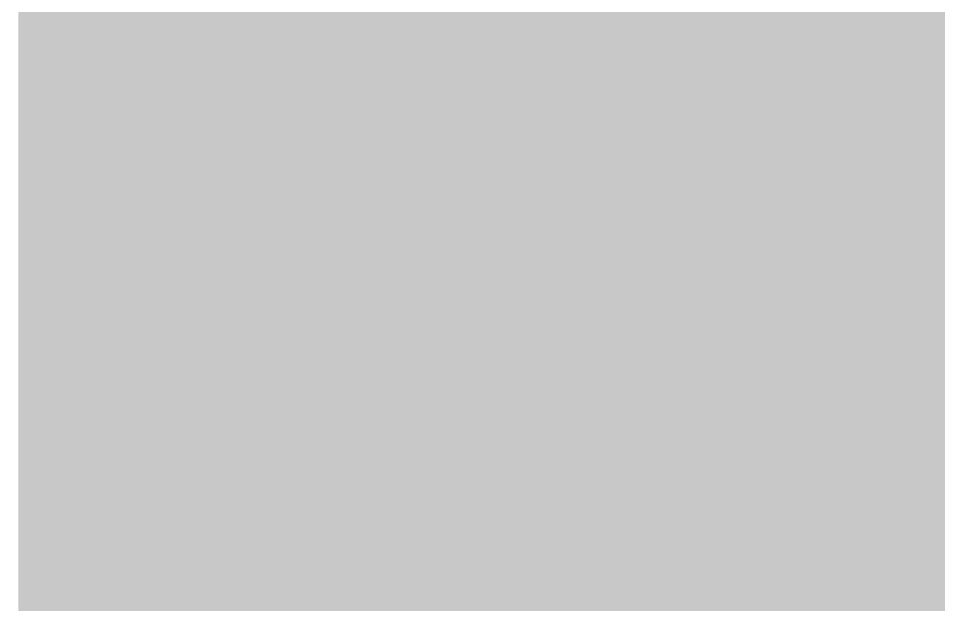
# Model space of a CAD drawing. Extents: x -60 to 60, y 0 to 50.
# Drawn here: x -45.45 to -31.78, y 15.11 to 23.83 of the extents above; entities that cross this region are included whole.
import ezdxf

# ---------------------------------------------------------------- set-up
doc = ezdxf.new("R2010")
doc.units = 0
doc.layers.add('42', color=132, linetype='CONTINUOUS')

msp = doc.modelspace()

# ---------------------------------------------------------------- linework, layer by layer
at = {"layer": '42', "const_width": 0.3556}
for points in [[(-45.268, 6.858), (-45.268, 43.688)], [(-45.268, 23.8252), (4.008, 23.8252)], [(-45.268, 23.4696), (4.008, 23.4696)], [(-45.268, 23.114), (4.008, 23.114)], [(-45.268, 22.7584), (4.008, 22.7584)], [(-45.268, 22.4028), (4.008, 22.4028)], [(-45.268, 22.0472), (4.008, 22.0472)], [(-45.268, 21.6916), (4.008, 21.6916)], [(-45.268, 21.336), (4.008, 21.336)], [(-45.268, 20.9804), (4.008, 20.9804)], [(-45.268, 20.6248), (4.008, 20.6248)], [(-45.268, 20.2692), (4.008, 20.2692)], [(-45.268, 19.9136), (4.008, 19.9136)], [(-45.268, 19.558), (4.008, 19.558)], [(-45.268, 19.2024), (4.008, 19.2024)], [(-45.268, 18.8468), (4.008, 18.8468)], [(-45.268, 18.4912), (4.008, 18.4912)], [(-45.268, 18.1356), (4.008, 18.1356)], [(-45.268, 17.78), (4.008, 17.78)], [(-45.268, 17.4244), (4.008, 17.4244)], [(-45.268, 17.0688), (4.008, 17.0688)], [(-45.268, 16.7132), (4.008, 16.7132)], [(-45.268, 16.3576), (4.008, 16.3576)], [(-45.268, 16.002), (4.008, 16.002)], [(-45.268, 15.6464), (4.008, 15.6464)], [(-45.268, 15.2908), (4.008, 15.2908)], [(-45.268, 14.9352), (4.008, 14.9352)]]:
    msp.add_lwpolyline(points, dxfattribs=at)
at = {"layer": '42', "const_width": 0.1778}
for points in [[(-45.268, 23.9141, 1), (-45.268, 23.7363)], [(-45.268, 23.5585, 1), (-45.268, 23.3807)], [(-45.268, 23.2029, 1), (-45.268, 23.0251)], [(-45.268, 22.8473, 1), (-45.268, 22.6695)], [(-45.268, 22.4917, 1), (-45.268, 22.3139)], [(-45.268, 22.1361, 1), (-45.268, 21.9583)], [(-45.268, 21.7805, 1), (-45.268, 21.6027)], [(-45.268, 21.4249, 1), (-45.268, 21.2471)], [(-45.268, 21.0693, 1), (-45.268, 20.8915)], [(-45.268, 20.7137, 1), (-45.268, 20.5359)], [(-45.268, 20.3581, 1), (-45.268, 20.1803)], [(-45.268, 20.0025, 1), (-45.268, 19.8247)], [(-45.268, 19.6469, 1), (-45.268, 19.4691)], [(-45.268, 19.2913, 1), (-45.268, 19.1135)], [(-45.268, 18.9357, 1), (-45.268, 18.7579)], [(-45.268, 18.5801, 1), (-45.268, 18.4023)], [(-45.268, 18.2245, 1), (-45.268, 18.0467)], [(-45.268, 17.8689, 1), (-45.268, 17.6911)], [(-45.268, 17.5133, 1), (-45.268, 17.3355)], [(-45.268, 17.1577, 1), (-45.268, 16.9799)], [(-45.268, 16.8021, 1), (-45.268, 16.6243)], [(-45.268, 16.4465, 1), (-45.268, 16.2687)], [(-45.268, 16.0909, 1), (-45.268, 15.9131)], [(-45.268, 15.7353, 1), (-45.268, 15.5575)], [(-45.268, 15.3797, 1), (-45.268, 15.2019)], [(-45.268, 15.0241, 1), (-45.268, 14.8463)]]:
    msp.add_lwpolyline(points, format="xyb", dxfattribs=at)

doc.saveas('drawing.dxf')
